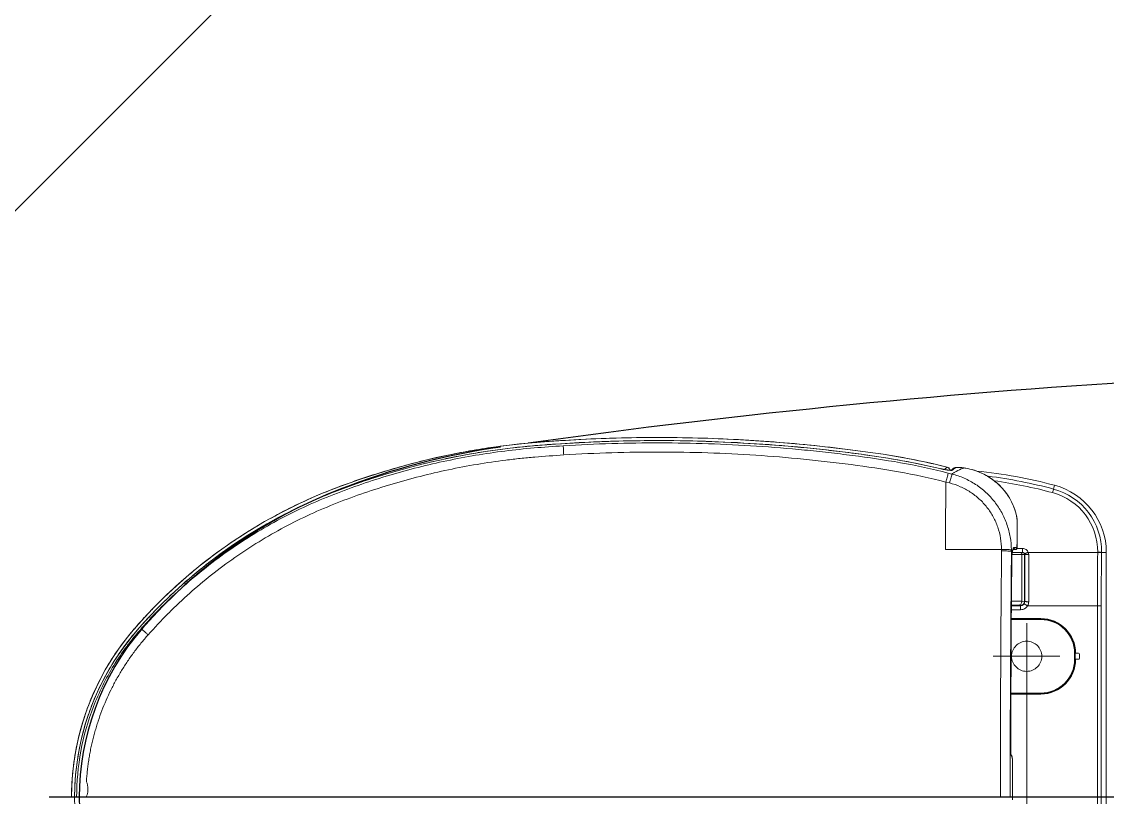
# Model space of a CAD drawing. Header units: millimetres. Extents: x 98197 to 106565, y 53890 to 60222.
# Drawn here: x 100927.1 to 100981, y 55513.6 to 55552.1 of the extents above; entities that cross this region are included whole.
import ezdxf

# ---------------------------------------------------------------- set-up
doc = ezdxf.new("R2010")
doc.units = ezdxf.units.MM
doc.header["$LTSCALE"] = 50
doc.header["$MEASUREMENT"] = 0
doc.linetypes.add('CENTER', pattern=[2, 1.25, -0.25, 0.25, -0.25])
doc.linetypes.add('HIDDEN', pattern=[0.375, 0.25, -0.125])
doc.layers.get('0').update_dxf_attribs({"color": 8, "linetype": 'CONTINUOUS'})
doc.layers.add('36雨排水', color=3, linetype='CONTINUOUS')

# ---------------------------------------------------------------- blocks, each defined once
blk = doc.blocks.new('1111111')
at = {"layer": '36雨排水', "linetype": 'Continuous'}
blk.add_line((4513.909, 3441.344), (4704.121, 3631.556), dxfattribs=at)

msp = doc.modelspace()

# ---------------------------------------------------------------- linework, layer by layer
at = {"lineweight": 13}
for p, q in [((100953.587, 55531.102), (100953.587, 55531.102)), ((100953.587, 55531.102), (100953.587, 55531.101)), ((100969.826, 55530.593), (100969.711, 55530.61)), ((100969.826, 55530.593), (100969.826, 55530.593)), ((100972.65, 55529.885), (100972.649, 55529.884)), ((100972.713, 55529.87), (100972.688, 55529.876)), ((100972.738, 55529.865), (100972.713, 55529.87)), ((100972.762, 55529.86), (100972.738, 55529.865)), ((100972.786, 55529.854), (100972.762, 55529.86)), ((100972.81, 55529.85), (100972.786, 55529.854)), ((100972.832, 55529.845), (100972.81, 55529.85)), ((100972.855, 55529.841), (100972.832, 55529.845)), ((100972.877, 55529.837), (100972.855, 55529.841)), ((100972.898, 55529.833), (100972.877, 55529.837)), ((100972.919, 55529.829), (100972.898, 55529.833)), ((100972.939, 55529.825), (100972.919, 55529.829)), ((100972.958, 55529.822), (100972.939, 55529.825)), ((100972.977, 55529.819), (100972.958, 55529.822)), ((100972.996, 55529.816), (100972.977, 55529.819)), ((100973.013, 55529.814), (100972.996, 55529.816)), ((100973.03, 55529.811), (100973.013, 55529.814)), ((100973.07, 55529.806), (100973.055, 55529.808)), ((100973.248, 55529.614), (100973.064, 55529.661)), ((100973.085, 55529.805), (100973.07, 55529.806)), ((100973.132, 55529.858), (100973.13, 55529.859)), ((100973.298, 55529.822), (100973.284, 55529.809)), ((100973.342, 55529.911), (100973.323, 55529.899)), ((100973.833, 55529.919), (100973.805, 55529.923)), ((100973.851, 55529.916), (100973.832, 55529.919)), ((100973.843, 55529.916), (100973.833, 55529.919)), ((100973.835, 55529.913), (100973.843, 55529.916)), ((100973.942, 55529.902), (100973.851, 55529.916)), ((100972.944, 55529.216), (100973.128, 55529.169)), ((100975.004, 55529.508), (100974.959, 55529.534)), ((100975.004, 55529.507), (100975.004, 55529.508)), ((100975.005, 55529.51), (100975.043, 55529.505)), ((100975.04, 55529.485), (100975.041, 55529.486)), ((100975.08, 55529.462), (100975.041, 55529.486)), ((100942.753, 55528.949), (100942.753, 55528.948)), ((100978.286, 55528.867), (100978.336, 55529.057)), ((100976.482, 55527.253), (100976.482, 55527.27)), ((100976.482, 55527.239), (100976.482, 55527.253)), ((100976.483, 55527.188), (100976.482, 55527.239)), ((100976.483, 55527.105), (100976.483, 55527.188)), ((100976.489, 55527.252), (100976.485, 55527.33)), ((100976.489, 55527.253), (100976.489, 55527.238)), ((100976.489, 55527.238), (100976.489, 55525.966)), ((100976.486, 55526.48), (100976.486, 55526.575)), ((100976.486, 55526.467), (100976.486, 55526.48)), ((100972.919, 55525.866), (100975.709, 55525.866)), ((100975.709, 55525.866), (100975.709, 55525.8)), ((100976.389, 55525.866), (100976.273, 55525.866)), ((100976.28, 55525.885), (100976.281, 55525.887)), ((100976.328, 55525.969), (100976.358, 55525.969)), ((100976.358, 55525.969), (100976.459, 55525.968)), ((100976.489, 55525.966), (100976.459, 55525.966)), ((100976.754, 55525.917), (100976.476, 55525.917)), ((100976.754, 55525.917), (100976.754, 55525.726)), ((100976.197, 55525.773), (100976.193, 55525.396)), ((100976.197, 55525.782), (100976.197, 55525.773)), ((100976.203, 55525.777), (100976.197, 55525.773)), ((100976.228, 55525.626), (100976.854, 55525.626)), ((100976.231, 55525.659), (100976.237, 55525.704)), ((100976.241, 55525.726), (100976.754, 55525.726)), ((100976.25, 55525.781), (100976.251, 55525.786)), ((100976.718, 55523.3), (100976.718, 55525.626)), ((100976.845, 55525.626), (100976.845, 55523.294)), ((100976.854, 55523.278), (100976.854, 55525.626)), ((100980.476, 55525.726), (100977.034, 55525.726)), ((100977.054, 55523.277), (100977.054, 55525.617)), ((100980.476, 55525.732), (100980.476, 55525.726)), ((100980.669, 55525.717), (100980.669, 55525.721)), ((100980.669, 55525.721), (100980.904, 55525.721)), ((100980.904, 55501.411), (100980.904, 55525.721)), ((100976.954, 55522.216), (100976.954, 55504.917)), ((100978.595, 55520.566), (100975.296, 55520.566))]:
    msp.add_line(p, q, dxfattribs=at)
at = {"lineweight": 13, "ltscale": 0.3}
for p, q in [((100976.198, 55523.304), (100976.283, 55523.304)), ((100976.283, 55523.304), (100976.343, 55523.303)), ((100976.343, 55523.303), (100976.4, 55523.303)), ((100976.845, 55523.294), (100976.718, 55523.3)), ((100977, 55523.076), (100976.827, 55523.177)), ((100976.194, 55522.878), (100976.654, 55522.878)), ((100976.654, 55523.078), (100976.196, 55523.078)), ((100976.648, 55523.094), (100976.521, 55523.1)), ((100976.654, 55523.093), (100976.654, 55522.878)), ((100977, 55523.076), (100980.652, 55523.076)), ((100980.459, 55523.076), (100980.459, 55504.056)), ((100980.652, 55504.056), (100980.652, 55523.076)), ((100976.254, 55522.441), (100977.654, 55522.441)), ((100977.654, 55522.421), (100976.254, 55522.421)), ((100976.254, 55522.391), (100976.254, 55522.421)), ((100976.254, 55522.391), (100977.654, 55522.391)), ((100977.654, 55522.421), (100977.654, 55522.391)), ((100979.329, 55520.716), (100979.329, 55520.416)), ((100979.329, 55520.716), (100979.359, 55520.716)), ((100979.359, 55520.716), (100979.359, 55520.416)), ((100979.529, 55520.716), (100979.379, 55520.716)), ((100979.579, 55520.466), (100979.579, 55520.666)), ((100979.359, 55520.416), (100979.329, 55520.416)), ((100979.379, 55520.416), (100979.529, 55520.416)), ((100977.654, 55518.741), (100976.254, 55518.741)), ((100976.254, 55518.711), (100976.254, 55518.741)), ((100977.654, 55518.711), (100976.254, 55518.711)), ((100977.654, 55518.691), (100976.254, 55518.691)), ((100977.654, 55518.741), (100977.654, 55518.711)), ((100976.137, 55515.836), (100976.137, 55515.768)), ((100976.137, 55515.768), (100976.137, 55515.692)), ((100976.137, 55515.692), (100976.137, 55515.619)), ((100976.161, 55515.813), (100976.16, 55515.835)), ((100976.164, 55515.757), (100976.163, 55515.768)), ((100976.175, 55515.692), (100976.175, 55515.691)), ((100976.175, 55515.692), (100976.21, 55515.619)), ((100976.218, 55515.575), (100976.183, 55515.648)), ((100976.214, 55515.61), (100976.21, 55515.62)), ((100976.255, 55514.328), (100976.256, 55514.753)), ((100976.255, 55513.903), (100976.255, 55514.328)), ((100976.255, 55513.443), (100976.255, 55513.903))]:
    msp.add_line(p, q, dxfattribs=at)
at = {"linetype": 'CENTER', "lineweight": 13}
for p, q in [((100976.954, 55522.166), (100976.954, 55518.966)), ((100978.554, 55520.566), (100975.354, 55520.566))]:
    msp.add_line(p, q, dxfattribs=at)
msp.add_line((101006.675, 55513.566), (100928.454, 55513.566))
at = {"lineweight": 13}
for points in [[(100954.731, 55531.324), (100953.242, 55531.23), (100951.79, 55531.105), (100950.376, 55530.929), (100949.002, 55530.701), (100947.665, 55530.427), (100946.36, 55530.108), (100945.089, 55529.747), (100943.859, 55529.349), (100942.753, 55528.949)], [(100972.65, 55529.885), (100971.44, 55530.152), (100970.069, 55530.399), (100968.634, 55530.61), (100967.135, 55530.795), (100965.577, 55530.956), (100963.972, 55531.087), (100962.319, 55531.186), (100960.62, 55531.249), (100958.886, 55531.274), (100957.124, 55531.259), (100955.328, 55531.2), (100953.587, 55531.102)], [(100969.826, 55530.593), (100968.069, 55530.837), (100966.257, 55531.043), (100964.486, 55531.202), (100962.757, 55531.316), (100961.071, 55531.389), (100959.426, 55531.424), (100957.821, 55531.423), (100956.257, 55531.388), (100954.731, 55531.324)], [(100953.587, 55531.101), (100952.494, 55531.018), (100951.336, 55530.9), (100950.209, 55530.749), (100949.115, 55530.566), (100948.053, 55530.356), (100947.019, 55530.118), (100946.016, 55529.857), (100945.045, 55529.574), (100944.103, 55529.27), (100943.187, 55528.949), (100942.302, 55528.608), (100941.445, 55528.245), (100940.618, 55527.858), (100939.822, 55527.45), (100939.056, 55527.021), (100938.32, 55526.574), (100937.611, 55526.11), (100936.931, 55525.631), (100936.279, 55525.138), (100935.655, 55524.634), (100935.055, 55524.117), (100934.483, 55523.591), (100933.938, 55523.059), (100933.42, 55522.521), (100932.925, 55521.976), (100932.459, 55521.42), (100932.029, 55520.845), (100931.636, 55520.254), (100931.284, 55519.653), (100930.971, 55519.047), (100930.696, 55518.434), (100930.456, 55517.815), (100930.252, 55517.191), (100930.082, 55516.564), (100929.946, 55515.936), (100929.842, 55515.312), (100929.771, 55514.694), (100929.731, 55514.082), (100929.721, 55513.566)], [(100973.005, 55529.956), (100972.724, 55530.025), (100972.352, 55530.112), (100971.98, 55530.195), (100971.606, 55530.274), (100971.232, 55530.349), (100970.858, 55530.42), (100970.485, 55530.486), (100970.112, 55530.549), (100969.826, 55530.593)], [(100972.688, 55529.876), (100972.662, 55529.882), (100972.65, 55529.885)], [(100973.132, 55529.858), (100973.119, 55529.879), (100973.103, 55529.899), (100973.084, 55529.916), (100973.063, 55529.931), (100973.04, 55529.944), (100973.016, 55529.953), (100973.005, 55529.956)], [(100973.055, 55529.808), (100973.039, 55529.81), (100973.03, 55529.811)], [(100973.137, 55529.8), (100973.131, 55529.801), (100973.125, 55529.801), (100973.119, 55529.802), (100973.112, 55529.802), (100973.106, 55529.803), (100973.099, 55529.803), (100973.092, 55529.804), (100973.085, 55529.805)], [(100973.145, 55529.829), (100973.135, 55529.852), (100973.132, 55529.858)], [(100973.216, 55529.801), (100973.216, 55529.801), (100973.216, 55529.801), (100973.216, 55529.801), (100973.215, 55529.801), (100973.215, 55529.801), (100973.213, 55529.8), (100973.212, 55529.8), (100973.21, 55529.8), (100973.208, 55529.8), (100973.206, 55529.8), (100973.204, 55529.799), (100973.201, 55529.799), (100973.198, 55529.799), (100973.195, 55529.799), (100973.192, 55529.799), (100973.189, 55529.799), (100973.185, 55529.799), (100973.181, 55529.799), (100973.177, 55529.799), (100973.173, 55529.799), (100973.168, 55529.799), (100973.163, 55529.799), (100973.159, 55529.799), (100973.153, 55529.799), (100973.148, 55529.8), (100973.143, 55529.8), (100973.137, 55529.8)], [(100973.153, 55529.799), (100973.152, 55529.805), (100973.145, 55529.829)], [(100973.233, 55529.823), (100973.215, 55529.808), (100973.207, 55529.8)], [(100973.324, 55529.899), (100973.319, 55529.895), (100973.301, 55529.881), (100973.284, 55529.867), (100973.267, 55529.853), (100973.25, 55529.838), (100973.233, 55529.823)], [(100973.543, 55529.944), (100973.515, 55529.944), (100973.488, 55529.944), (100973.464, 55529.942), (100973.441, 55529.94), (100973.419, 55529.937), (100973.399, 55529.933), (100973.38, 55529.928), (100973.361, 55529.921), (100973.342, 55529.911)], [(100973.719, 55529.933), (100973.679, 55529.937), (100973.642, 55529.94), (100973.607, 55529.942), (100973.574, 55529.944), (100973.543, 55529.944)], [(100973.805, 55529.923), (100973.761, 55529.928), (100973.719, 55529.933)], [(100974.959, 55529.534), (100974.838, 55529.599), (100974.717, 55529.658), (100974.596, 55529.71), (100974.478, 55529.757), (100974.362, 55529.797), (100974.249, 55529.831), (100974.141, 55529.86), (100974.038, 55529.883), (100973.942, 55529.902)], [(100975.041, 55529.486), (100975.029, 55529.493), (100975.017, 55529.5), (100975.005, 55529.508)], [(100976.485, 55527.33), (100976.473, 55527.42), (100976.455, 55527.519), (100976.431, 55527.624), (100976.401, 55527.736), (100976.363, 55527.853), (100976.318, 55527.976), (100976.265, 55528.103), (100976.202, 55528.235), (100976.128, 55528.372), (100976.045, 55528.51), (100975.95, 55528.65), (100975.843, 55528.79), (100975.727, 55528.924), (100975.602, 55529.053), (100975.47, 55529.175), (100975.337, 55529.283), (100975.207, 55529.378), (100975.08, 55529.462)], [(100942.753, 55528.949), (100941.86, 55528.59), (100940.917, 55528.17), (100940.013, 55527.722), (100939.15, 55527.25), (100938.327, 55526.758), (100937.542, 55526.247), (100936.796, 55525.72), (100936.087, 55525.181), (100935.413, 55524.63), (100934.773, 55524.069), (100934.166, 55523.499), (100933.589, 55522.92), (100933.041, 55522.334), (100932.522, 55521.74), (100932.047, 55521.132), (100931.621, 55520.514), (100931.24, 55519.888), (100930.901, 55519.249), (100930.602, 55518.603), (100930.344, 55517.952), (100930.126, 55517.301), (100929.946, 55516.65), (100929.803, 55516.004), (100929.695, 55515.363), (100929.621, 55514.728), (100929.579, 55514.099), (100929.568, 55513.566)], [(100976.261, 55525.827), (100976.265, 55525.843), (100976.27, 55525.858)], [(100976.27, 55525.858), (100976.274, 55525.869), (100976.277, 55525.878), (100976.28, 55525.885)], [(100976.16, 55515.835), (100976.163, 55516.822), (100976.166, 55517.905), (100976.17, 55518.989), (100976.176, 55520.072), (100976.182, 55521.155), (100976.189, 55522.237), (100976.198, 55523.32), (100976.207, 55524.402), (100976.216, 55525.396)], [(100976.216, 55525.396), (100976.217, 55525.455), (100976.219, 55525.509), (100976.223, 55525.561), (100976.227, 55525.612), (100976.231, 55525.659)], [(100976.237, 55525.704), (100976.243, 55525.744), (100976.25, 55525.781)], [(100976.251, 55525.786), (100976.256, 55525.807), (100976.261, 55525.827)]]:
    msp.add_lwpolyline(points, dxfattribs=at)
at = {"lineweight": 13, "ltscale": 0.3}
for points in [[(100976.163, 55515.768), (100976.163, 55515.771), (100976.161, 55515.792), (100976.161, 55515.813)], [(100976.171, 55515.706), (100976.169, 55515.714), (100976.168, 55515.723), (100976.166, 55515.733), (100976.165, 55515.744), (100976.164, 55515.757)], [(100976.175, 55515.691), (100976.175, 55515.692), (100976.174, 55515.695), (100976.172, 55515.7), (100976.171, 55515.706)], [(100976.239, 55515.522), (100976.233, 55515.547), (100976.228, 55515.57), (100976.221, 55515.591), (100976.214, 55515.61)], [(100976.25, 55515.432), (100976.247, 55515.464), (100976.243, 55515.494), (100976.239, 55515.522)], [(100976.256, 55515.294), (100976.256, 55515.324), (100976.255, 55515.362), (100976.253, 55515.398), (100976.25, 55515.432)], [(100976.256, 55514.753), (100976.256, 55515.179), (100976.256, 55515.294)], [(100929.721, 55513.566), (100929.731, 55513.051)]]:
    msp.add_lwpolyline(points, dxfattribs=at)
at = {"linetype": 'HIDDEN', "lineweight": 0, "ltscale": 30}
msp.add_circle((100976.954, 55520.566), 0.75, dxfattribs=at)
msp.add_arc((101007.43, 55134.974), 400, 93.32991, 97.93357)
at = {"linetype": 'HIDDEN', "ltscale": 30}
for centre, radius, start, end in [((100955.954, 55495.316), 36, 98.1402, 111.2543), ((100951.967, 55505.568), 25, 111.2543, 139.0355), ((100942.754, 55513.566), 12.8, 139.0355, 220.9645)]:
    msp.add_arc(centre, radius, start, end, dxfattribs=at)
at = {"lineweight": 13}
for centre, radius, start, end in [((100959.51, 55444.031), 87.27, 93.89183, 94.08799), ((100958.678, 55456.364), 74.91, 92.45802, 93.89737), ((100964.556, 55496.067), 34.926, 76.0052, 81.3211), ((100972.958, 55529.762), 0.198, 26.1749, 29.4972), ((100972.957, 55529.761), 0.199, 22.856, 26.1758), ((100972.956, 55529.761), 0.2, 11.1167, 22.8421), ((100973.258, 55529.715), 0.0976, 119.1827, 127.8553), ((100974.808, 55528.156), 2.248, 131.2377, 132.1903), ((100973.384, 55529.823), 0.097, 122.753, 128.2754), ((100974.675, 55528.311), 2.044, 128.2244, 131.2819), ((100974.739, 55527.464), 2.61, 110.2627, 113.1925), ((100973.264, 55525.619), 4.336, 82.3187, 82.4701), ((100973.483, 55527.297), 2.645, 80.4204, 82.166), ((100971.949, 55504.886), 25, 75.1996, 84.2002), ((100955.581, 55495.244), 36.062, 108.8589, 110.8363), ((100972.958, 55526.037), 4.028, 58.8721, 59.4768), ((100971.949, 55505.211), 24.491, 75.0061, 82.7421), ((100971.949, 55505.221), 24.297, 75.0045, 81.9729), ((100952.534, 55503.271), 27.477, 110.8511, 111.0176), ((100977.454, 55525.771), 3.022, 359.2522, 75.0027), ((100977.454, 55525.761), 3.216, 359.2901, 75.0142), ((100977.454, 55525.721), 3.45, 0, 75.1996), ((100775.275, 55525.786), 201.213, 0.22464, 0.37543), ((100975.766, 55527.236), 0.723, 1.2841, 2.609), ((100972.284, 55526.468), 4.205, 354.6857, 359.986), ((100971.983, 55526.466), 4.504, 358.7468, 0.0153), ((100976.227, 55525.966), 0.102, 329.4984, 345.2356), ((100976.227, 55525.966), 0.102, 345.2569, 1.6555), ((100976.389, 55525.966), 0.1, 270, 0), ((100972.098, 55526.483), 4.392, 353.2433, 354.7184), ((100971.829, 55526.474), 4.658, 353.7544, 354.4657), ((100971.833, 55526.474), 4.654, 354.4657, 355.1755), ((100971.906, 55526.469), 4.581, 355.165, 358.7358), ((102215.063, 55513.572), 1239.415, 179.434754, 180.000282), ((102179.664, 55513.572), 1203.529, 179.4371, 179.892247), ((102184.762, 55513.57), 1208.605, 179.439329, 179.892592), ((100972.163, 55525.798), 4.034, 359.7656, 0.7248), ((100977.963, 55522.892), 3.379, 120.4319, 121.3828), ((100977.436, 55525.563), 1.21, 168.4139, 169.3571), ((100977.466, 55525.556), 1.24, 166.7888, 168.3706), ((100976.754, 55525.626), 0.1, 0, 90), ((101182.784, 55523.077), 202.325, 179.2496, 180.00006), ((101180.902, 55523.079), 200.25, 179.24538, 180.00081)]:
    msp.add_arc(centre, radius, start, end, dxfattribs=at)
at = {"lineweight": 13, "ltscale": 0.3}
for centre, radius, start, end in [((100976.654, 55523.293), 0.2, 270.0002, 355.6074), ((100976.654, 55523.278), 0.2, 289.9059, 329.7145), ((100976.654, 55523.278), 0.201, 329.7366, 343.1504), ((100976.653, 55523.278), 0.201, 343.2195, 359.9555), ((100976.656, 55523.293), 0.198, 355.5672, 359.9923), ((100976.657, 55523.277), 0.397, 329.612, 359.9926), ((100976.254, 55520.716), 1.675, 90, 92.1846), ((100976.254, 55520.716), 1.725, 90, 92.1166), ((100976.254, 55520.716), 1.705, 90, 92.1372), ((100977.654, 55520.716), 1.725, 0, 90), ((100977.654, 55520.716), 1.705, 0, 90), ((100977.654, 55520.716), 1.675, 0, 90), ((100979.529, 55520.666), 0.05, 0, 90), ((100979.529, 55520.466), 0.05, 270, 0), ((100977.654, 55520.416), 1.675, 270, 0), ((100977.654, 55520.416), 1.705, 270, 0), ((100977.654, 55520.416), 1.725, 270, 0), ((100976.254, 55520.416), 1.675, 267.0946, 270), ((100976.254, 55520.416), 1.705, 267.1421, 270), ((100976.254, 55520.416), 1.725, 267.1643, 270), ((100977.026, 55515.826), 0.867, 183.8233, 184.3141), ((100942.507, 55513.57), 12.938, 179.6906, 180.0154), ((100942.494, 55513.566), 12.772, 179.5004, 180.0002), ((100942.494, 55513.566), 12.772, 179.9998, 180.5008)]:
    msp.add_arc(centre, radius, start, end, dxfattribs=at)
at = {"lineweight": 13}
for points, knots in [([(100953.576, 55531.253), (100953.169, 55531.226), (100952.355, 55531.164), (100951.136, 55531.038), (100949.921, 55530.866), (100948.301, 55530.58), (100946.289, 55530.118), (100944.707, 55529.638), (100943.924, 55529.37)], [0, 0, 0, 0, 0.124087, 0.248253, 0.372591, 0.497359, 0.748465, 1, 1, 1, 1]), ([(100969.711, 55530.61), (100969.043, 55530.711), (100967.704, 55530.891), (100965.689, 55531.106), (100963.668, 55531.27), (100960.973, 55531.413), (100957.605, 55531.455), (100954.915, 55531.345), (100953.576, 55531.253)], [0, 0, 0, 0, 0.125322, 0.250535, 0.375779, 0.501109, 0.751018, 1, 1, 1, 1]), ([(100955.466, 55531.205), (100956.583, 55531.253), (100959.383, 55531.31), (100963.029, 55531.18), (100965.969, 55530.926), (100967.651, 55530.736), (100968.492, 55530.629), (100968.912, 55530.571)], [0, 0, 0, 0, 0.248901, 0.6232, 0.811286, 0.905613, 1, 1, 1, 1]), ([(100929.722, 55513.678), (100929.728, 55514.348), (100929.848, 55515.693), (100930.262, 55517.327), (100930.744, 55518.58), (100931.18, 55519.487), (100931.688, 55520.359), (100932.262, 55521.188), (100932.797, 55521.835), (100933.244, 55522.332), (100933.699, 55522.818), (100934.286, 55523.411), (100935.02, 55524.093), (100935.781, 55524.746), (100936.825, 55525.571), (100938.187, 55526.52), (100939.618, 55527.356), (100940.801, 55527.954), (100942.014, 55528.505), (100943.262, 55528.987), (100944.53, 55529.415), (100945.809, 55529.81), (100947.422, 55530.233), (100949.05, 55530.564), (100950.354, 55530.774), (100951.331, 55530.904), (100952.31, 55531.006), (100952.962, 55531.056), (100953.289, 55531.08)], [0, 0, 0, 0, 0.062906, 0.126014, 0.157412, 0.188765, 0.22033, 0.251969, 0.283347, 0.298983, 0.314607, 0.34586, 0.37722, 0.408603, 0.439866, 0.502069, 0.564093, 0.59518, 0.626393, 0.689114, 0.720536, 0.751953, 0.814664, 0.876848, 0.907759, 0.938578, 0.969318, 1, 1, 1, 1]), ([(100933.031, 55521.94), (100933.681, 55522.676), (100935.073, 55524.073), (100937.006, 55525.598), (100938.648, 55526.67), (100939.919, 55527.398), (100941.231, 55528.048), (100942.582, 55528.616), (100943.96, 55529.119), (100945.356, 55529.565), (100946.765, 55529.953), (100948.186, 55530.282), (100949.617, 55530.552), (100951.06, 55530.765), (100952.511, 55530.917), (100953.481, 55530.983), (100953.966, 55531.014)], [0, 0, 0, 0, 0.125742, 0.251762, 0.31432, 0.376674, 0.439041, 0.501579, 0.564227, 0.626744, 0.689053, 0.751224, 0.813341, 0.875506, 0.937832, 1, 1, 1, 1]), ([(100953.966, 55531.014), (100953.965, 55530.997), (100953.967, 55530.945), (100953.971, 55530.846), (100953.978, 55530.712), (100953.984, 55530.613), (100953.987, 55530.56)], [0, 0, 0, 0, 0.114539, 0.340353, 0.654541, 1, 1, 1, 1]), ([(100953.966, 55531.014), (100955.564, 55531.114), (100957.965, 55531.187), (100961.16, 55531.131), (100963.549, 55531.013), (100965.535, 55530.85), (100967.12, 55530.682), (100968.708, 55530.487), (100970.7, 55530.202), (100972.278, 55529.859), (100973.064, 55529.661)], [0, 0, 0, 0, 0.250099, 0.374678, 0.499108, 0.623544, 0.685817, 0.748102, 0.873314, 1, 1, 1, 1]), ([(100972.944, 55529.216), (100972.168, 55529.412), (100970.608, 55529.752), (100968.636, 55530.035), (100967.061, 55530.229), (100965.485, 55530.397), (100963.512, 55530.559), (100961.137, 55530.677), (100957.961, 55530.733), (100955.575, 55530.66), (100953.987, 55530.56)], [0, 0, 0, 0, 0.125941, 0.250936, 0.313308, 0.37564, 0.500229, 0.624833, 0.749583, 1, 1, 1, 1]), ([(100953.987, 55530.56), (100953.507, 55530.53), (100952.787, 55530.479), (100951.83, 55530.388), (100950.875, 55530.278), (100949.685, 55530.103), (100948.267, 55529.835), (100946.862, 55529.507), (100945.471, 55529.123), (100944.096, 55528.684), (100942.741, 55528.19), (100941.412, 55527.627), (100940.119, 55526.985), (100938.867, 55526.267), (100937.659, 55525.476), (100936.501, 55524.615), (100935.581, 55523.84), (100934.874, 55523.188), (100934.185, 55522.517), (100933.69, 55521.992), (100933.371, 55521.632)], [0, 0, 0, 0, 0.062499, 0.093749, 0.124999, 0.1875, 0.25, 0.312499, 0.375, 0.4375, 0.5, 0.5625, 0.624998, 0.687498, 0.749999, 0.812499, 0.874998, 0.906251, 0.937503, 1, 1, 1, 1]), ([(100968.912, 55530.571), (100969.539, 55530.484), (100970.792, 55530.292), (100972.033, 55530.032), (100972.649, 55529.884)], [0, 0, 0, 0, 0.499662, 1, 1, 1, 1]), ([(100972.649, 55529.884), (100972.729, 55529.865), (100972.878, 55529.833), (100973.029, 55529.809), (100973.098, 55529.802)], [0, 0, 0, 0, 0.538729, 1, 1, 1, 1]), ([(100973.002, 55529.956), (100972.992, 55529.947), (100972.948, 55529.908), (100972.906, 55529.868), (100972.876, 55529.837)], [0, 0, 0, 0, 0.244024, 1, 1, 1, 1]), ([(100972.944, 55529.216), (100972.957, 55529.267), (100972.983, 55529.365), (100973.017, 55529.497), (100973.044, 55529.594), (100973.058, 55529.644), (100973.064, 55529.661)], [0, 0, 0, 0, 0.344653, 0.659199, 0.885454, 1, 1, 1, 1]), ([(100973.13, 55529.859), (100973.116, 55529.883), (100973.08, 55529.925), (100973.029, 55529.949), (100973.002, 55529.956)], [0, 0, 0, 0, 0.501631, 1, 1, 1, 1]), ([(100973.098, 55529.802), (100973.109, 55529.801), (100973.146, 55529.797), (100973.183, 55529.795), (100973.21, 55529.795)], [0, 0, 0, 0, 0.285059, 1, 1, 1, 1]), ([(100973.21, 55529.795), (100973.212, 55529.795), (100973.221, 55529.795), (100973.23, 55529.796), (100973.237, 55529.796)], [0, 0, 0, 0, 0.267809, 1, 1, 1, 1]), ([(100973.284, 55529.809), (100973.272, 55529.812), (100973.246, 55529.814), (100973.222, 55529.806), (100973.211, 55529.8)], [0, 0, 0, 0, 0.501218, 1, 1, 1, 1]), ([(100973.237, 55529.796), (100973.24, 55529.797), (100973.253, 55529.798), (100973.266, 55529.8), (100973.274, 55529.803)], [0, 0, 0, 0, 0.29993, 1, 1, 1, 1]), ([(100973.248, 55529.614), (100973.286, 55529.639), (100973.435, 55529.732), (100973.591, 55529.813), (100973.711, 55529.864)], [0, 0, 0, 0, 0.258884, 1, 1, 1, 1]), ([(100973.274, 55529.803), (100973.275, 55529.804), (100973.279, 55529.805), (100973.282, 55529.807), (100973.284, 55529.809)], [0, 0, 0, 0, 0.283744, 1, 1, 1, 1]), ([(100973.41, 55529.917), (100973.397, 55529.92), (100973.369, 55529.922), (100973.343, 55529.912), (100973.331, 55529.904)], [0, 0, 0, 0, 0.500952, 1, 1, 1, 1]), ([(100973.41, 55529.917), (100973.42, 55529.925), (100973.454, 55529.935), (100973.515, 55529.941), (100973.599, 55529.941), (100973.662, 55529.936), (100973.697, 55529.933)], [0, 0, 0, 0, 0.135947, 0.346734, 0.635348, 1, 1, 1, 1]), ([(100973.697, 55529.933), (100973.708, 55529.932), (100973.753, 55529.928), (100973.798, 55529.922), (100973.832, 55529.918)], [0, 0, 0, 0, 0.234518, 1, 1, 1, 1]), ([(100975.004, 55529.507), (100974.914, 55529.56), (100974.572, 55529.739), (100974.199, 55529.858), (100973.923, 55529.904)], [0, 0, 0, 0, 0.272375, 1, 1, 1, 1]), ([(100972.944, 55529.216), (100972.942, 55528.937), (100972.933, 55527.82), (100972.925, 55526.704), (100972.919, 55525.866)], [0, 0, 0, 0, 0.249915, 1, 1, 1, 1]), ([(100973.128, 55529.169), (100973.141, 55529.22), (100973.166, 55529.318), (100973.201, 55529.45), (100973.228, 55529.547), (100973.242, 55529.598), (100973.248, 55529.614)], [0, 0, 0, 0, 0.343601, 0.659163, 0.888051, 1, 1, 1, 1]), ([(100975.709, 55525.866), (100975.705, 55526.054), (100975.675, 55526.43), (100975.534, 55526.978), (100975.306, 55527.495), (100974.997, 55527.969), (100974.613, 55528.384), (100974.165, 55528.731), (100973.667, 55529), (100973.31, 55529.121), (100973.128, 55529.169)], [0, 0, 0, 0, 0.124965, 0.249893, 0.37486, 0.499807, 0.624788, 0.749825, 0.874886, 1, 1, 1, 1]), ([(100973.248, 55529.614), (100973.456, 55529.561), (100973.863, 55529.42), (100974.431, 55529.113), (100974.941, 55528.717), (100975.379, 55528.243), (100975.733, 55527.704), (100975.993, 55527.114), (100976.155, 55526.491), (100976.194, 55526.063), (100976.197, 55525.849)], [0, 0, 0, 0, 0.125184, 0.250517, 0.375272, 0.500555, 0.625454, 0.750421, 0.875215, 1, 1, 1, 1]), ([(100976.458, 55527.486), (100976.442, 55527.574), (100976.397, 55527.754), (100976.267, 55528.12), (100976.022, 55528.58), (100975.601, 55529.087), (100975.24, 55529.365), (100975.04, 55529.485)], [0, 0, 0, 0, 0.106951, 0.220337, 0.462591, 0.722846, 1, 1, 1, 1]), ([(100929.569, 55513.64), (100929.572, 55514.085), (100929.623, 55514.975), (100929.839, 55516.294), (100930.134, 55517.369), (100930.434, 55518.207), (100930.78, 55519.028), (100931.187, 55519.821), (100931.656, 55520.578), (100932.036, 55521.127), (100932.447, 55521.654), (100932.881, 55522.161), (100933.332, 55522.653), (100933.795, 55523.135), (100934.271, 55523.603), (100934.921, 55524.21), (100935.765, 55524.937), (100936.822, 55525.753), (100937.921, 55526.512), (100939.059, 55527.211), (100940.624, 55528.061), (100941.848, 55528.6), (100942.679, 55528.919)], [0, 0, 0, 0, 0.062491, 0.124981, 0.187471, 0.218726, 0.249981, 0.31247, 0.343726, 0.374982, 0.406235, 0.437492, 0.468745, 0.499999, 0.531252, 0.562506, 0.625008, 0.687512, 0.750015, 0.812521, 0.875026, 1, 1, 1, 1]), ([(100978.286, 55528.867), (100978.279, 55528.846), (100978.263, 55528.787), (100978.246, 55528.728), (100978.236, 55528.69)], [0, 0, 0, 0, 0.368568, 1, 1, 1, 1]), ([(100976.473, 55527.392), (100976.472, 55527.4), (100976.467, 55527.431), (100976.462, 55527.462), (100976.458, 55527.486)], [0, 0, 0, 0, 0.242619, 1, 1, 1, 1]), ([(100976.473, 55527.406), (100976.475, 55527.394), (100976.482, 55527.348), (100976.487, 55527.303), (100976.489, 55527.269)], [0, 0, 0, 0, 0.265909, 1, 1, 1, 1]), ([(100976.482, 55527.27), (100976.482, 55527.279), (100976.481, 55527.32), (100976.477, 55527.361), (100976.473, 55527.392)], [0, 0, 0, 0, 0.231146, 1, 1, 1, 1]), ([(100975.709, 55525.866), (100975.763, 55525.867), (100975.869, 55525.867), (100976.012, 55525.864), (100976.113, 55525.86), (100976.17, 55525.854), (100976.19, 55525.851), (100976.197, 55525.849)], [0, 0, 0, 0, 0.333711, 0.646805, 0.879591, 0.954079, 1, 1, 1, 1]), ([(100976.259, 55525.839), (100976.26, 55525.847), (100976.267, 55525.873), (100976.275, 55525.899), (100976.282, 55525.918)], [0, 0, 0, 0, 0.283939, 1, 1, 1, 1]), ([(100976.358, 55525.969), (100976.358, 55525.957), (100976.351, 55525.933), (100976.324, 55525.897), (100976.295, 55525.88), (100976.275, 55525.873)], [0, 0, 0, 0, 0.278366, 0.530686, 1, 1, 1, 1]), ([(100976.282, 55525.918), (100976.283, 55525.919), (100976.286, 55525.925), (100976.289, 55525.932), (100976.291, 55525.936)], [0, 0, 0, 0, 0.265986, 1, 1, 1, 1]), ([(100976.291, 55525.936), (100976.294, 55525.941), (100976.302, 55525.955), (100976.317, 55525.969), (100976.328, 55525.969)], [0, 0, 0, 0, 0.333102, 1, 1, 1, 1]), ([(100976.361, 55525.866), (100976.386, 55525.866), (100976.439, 55525.888), (100976.459, 55525.941), (100976.459, 55525.966)], [0, 0, 0, 0, 0.496732, 1, 1, 1, 1]), ([(100977.034, 55525.726), (100977.022, 55525.754), (100976.992, 55525.807), (100976.926, 55525.868), (100976.844, 55525.908), (100976.784, 55525.916), (100976.754, 55525.917)], [0, 0, 0, 0, 0.249887, 0.499864, 0.749914, 1, 1, 1, 1]), ([(100975.709, 55525.8), (100975.765, 55525.799), (100975.871, 55525.797), (100975.997, 55525.792), (100976.083, 55525.787), (100976.132, 55525.783), (100976.169, 55525.779), (100976.189, 55525.776), (100976.197, 55525.773)], [0, 0, 0, 0, 0.344, 0.647251, 0.772261, 0.874626, 0.951226, 1, 1, 1, 1]), ([(100976.214, 55525.397), (100976.215, 55525.418), (100976.216, 55525.5), (100976.221, 55525.582), (100976.227, 55525.643)], [0, 0, 0, 0, 0.25912, 1, 1, 1, 1]), ([(100976.216, 55525.396), (100976.216, 55525.396), (100976.215, 55525.396), (100976.215, 55525.397), (100976.214, 55525.397)], [0, 0, 0, 0, 0.314608, 1, 1, 1, 1]), ([(100976.227, 55525.643), (100976.229, 55525.656), (100976.234, 55525.704), (100976.241, 55525.752), (100976.247, 55525.786)], [0, 0, 0, 0, 0.268852, 1, 1, 1, 1]), ([(100976.718, 55525.626), (100976.718, 55525.639), (100976.713, 55525.666), (100976.691, 55525.699), (100976.659, 55525.721), (100976.633, 55525.726), (100976.62, 55525.726)], [0, 0, 0, 0, 0.251765, 0.5025, 0.75177, 1, 1, 1, 1]), ([(100976.747, 55525.726), (100976.76, 55525.726), (100976.786, 55525.721), (100976.818, 55525.699), (100976.84, 55525.666), (100976.845, 55525.639), (100976.845, 55525.626)], [0, 0, 0, 0, 0.24823, 0.4975, 0.748235, 1, 1, 1, 1]), ([(100976.847, 55525.663), (100976.848, 55525.663), (100976.849, 55525.662), (100976.852, 55525.663), (100976.857, 55525.664), (100976.866, 55525.666), (100976.882, 55525.671), (100976.905, 55525.678), (100976.932, 55525.688), (100976.964, 55525.7), (100976.998, 55525.713), (100977.022, 55525.722), (100977.034, 55525.726)], [0, 0, 0, 0, 0.006558, 0.021515, 0.045534, 0.07859, 0.170585, 0.294294, 0.445031, 0.617282, 0.804842, 1, 1, 1, 1]), ([(100976.854, 55525.626), (100976.854, 55525.626), (100976.856, 55525.625), (100976.859, 55525.624), (100976.864, 55525.623), (100976.873, 55525.622), (100976.89, 55525.621), (100976.915, 55525.62), (100976.945, 55525.618), (100976.979, 55525.618), (100977.016, 55525.617), (100977.041, 55525.617), (100977.054, 55525.617)], [0, 0, 0, 0, 0.006646, 0.021697, 0.045837, 0.079045, 0.171396, 0.295463, 0.446438, 0.618673, 0.805816, 1, 1, 1, 1]), ([(100980.476, 55525.731), (100980.497, 55525.731), (100980.538, 55525.73), (100980.593, 55525.728), (100980.637, 55525.725), (100980.661, 55525.723), (100980.669, 55525.721)], [0, 0, 0, 0, 0.323468, 0.629472, 0.865249, 1, 1, 1, 1]), ([(100980.669, 55525.717), (100980.66, 55525.718), (100980.637, 55525.72), (100980.594, 55525.723), (100980.538, 55525.725), (100980.498, 55525.726), (100980.476, 55525.726)], [0, 0, 0, 0, 0.139887, 0.370458, 0.66765, 1, 1, 1, 1]), ([(100933.031, 55521.94), (100932.905, 55521.798), (100932.657, 55521.509), (100932.186, 55520.909), (100931.652, 55520.118), (100931.1, 55519.118), (100930.488, 55517.72), (100929.963, 55515.869), (100929.822, 55514.334), (100929.822, 55513.566)], [0, 0, 0, 0, 0.061939, 0.124612, 0.249732, 0.373945, 0.498306, 0.748795, 1, 1, 1, 1]), ([(100933.031, 55521.94), (100933.043, 55521.927), (100933.081, 55521.892), (100933.155, 55521.824), (100933.256, 55521.734), (100933.331, 55521.667), (100933.371, 55521.632)], [0, 0, 0, 0, 0.114339, 0.340324, 0.654773, 1, 1, 1, 1])]:
    msp.add_open_spline(points, degree=3, knots=knots, dxfattribs=at)
for points in [[(100973.002, 55529.956), (100973.003, 55529.956), (100973.004, 55529.956), (100973.005, 55529.956)], [(100976.482, 55527.27), (100976.487, 55527.26), (100976.489, 55527.249), (100976.489, 55527.238)], [(100976.486, 55526.48), (100976.488, 55526.476), (100976.489, 55526.472), (100976.489, 55526.467)], [(100976.278, 55525.879), (100976.293, 55525.887), (100976.306, 55525.9), (100976.314, 55525.915)], [(100976.251, 55525.786), (100976.252, 55525.792), (100976.252, 55525.799), (100976.251, 55525.806)], [(100977.034, 55525.726), (100977.047, 55525.692), (100977.054, 55525.654), (100977.054, 55525.617)]]:
    msp.add_open_spline(points, degree=3, dxfattribs=at)
at = {"lineweight": 13, "ltscale": 0.3}
for points, knots in [([(100976.4, 55523.303), (100976.469, 55523.303), (100976.562, 55523.303), (100976.668, 55523.301), (100976.705, 55523.301), (100976.718, 55523.3)], [0, 0, 0, 0, 0.656475, 0.872405, 1, 1, 1, 1]), ([(100976.521, 55523.1), (100976.546, 55523.1), (100976.598, 55523.11), (100976.665, 55523.155), (100976.708, 55523.223), (100976.718, 55523.275), (100976.718, 55523.3)], [0, 0, 0, 0, 0.238371, 0.497511, 0.758224, 1, 1, 1, 1]), ([(100976.845, 55523.294), (100976.845, 55523.268), (100976.835, 55523.216), (100976.791, 55523.149), (100976.726, 55523.105), (100976.674, 55523.094), (100976.648, 55523.094)], [0, 0, 0, 0, 0.25172, 0.502412, 0.751717, 1, 1, 1, 1]), ([(100976.845, 55523.294), (100976.847, 55523.294), (100976.849, 55523.294), (100976.852, 55523.294), (100976.853, 55523.294), (100976.854, 55523.294), (100976.854, 55523.293)], [0, 0, 0, 0, 0.435575, 0.747528, 0.935398, 1, 1, 1, 1]), ([(100977.054, 55523.277), (100977.041, 55523.277), (100977.016, 55523.277), (100976.979, 55523.277), (100976.945, 55523.277), (100976.919, 55523.278), (100976.9, 55523.278), (100976.889, 55523.278), (100976.879, 55523.278), (100976.87, 55523.278), (100976.864, 55523.278), (100976.859, 55523.278), (100976.857, 55523.278), (100976.855, 55523.278), (100976.855, 55523.278), (100976.854, 55523.278), (100976.854, 55523.278)], [0, 0, 0, 0, 0.194921, 0.382689, 0.555486, 0.706965, 0.772896, 0.831367, 0.881819, 0.923805, 0.956886, 0.980722, 0.989119, 0.995142, 0.998773, 1, 1, 1, 1]), ([(100976.196, 55523.104), (100976.235, 55523.104), (100976.307, 55523.103), (100976.402, 55523.103), (100976.471, 55523.102), (100976.508, 55523.101), (100976.521, 55523.1)], [0, 0, 0, 0, 0.36001, 0.659611, 0.877952, 1, 1, 1, 1]), ([(100976.654, 55523.093), (100976.654, 55523.094), (100976.654, 55523.094), (100976.653, 55523.094), (100976.651, 55523.094), (100976.649, 55523.094), (100976.648, 55523.094)], [0, 0, 0, 0, 0.066929, 0.254874, 0.565981, 1, 1, 1, 1]), ([(100976.654, 55522.878), (100976.689, 55522.878), (100976.759, 55522.887), (100976.856, 55522.927), (100976.939, 55522.991), (100976.982, 55523.047), (100977, 55523.076)], [0, 0, 0, 0, 0.25, 0.5, 0.75, 1, 1, 1, 1]), ([(100933.371, 55521.632), (100933.249, 55521.493), (100933.01, 55521.213), (100932.668, 55520.777), (100932.349, 55520.325), (100932.049, 55519.859), (100931.771, 55519.38), (100931.515, 55518.889), (100931.283, 55518.387), (100931.074, 55517.874), (100930.918, 55517.44), (100930.807, 55517.088), (100930.729, 55516.822), (100930.656, 55516.555), (100930.591, 55516.286), (100930.541, 55516.061), (100930.504, 55515.88), (100930.472, 55515.699), (100930.435, 55515.471), (100930.396, 55515.244), (100930.375, 55515.061), (100930.359, 55514.923), (100930.344, 55514.786), (100930.333, 55514.648), (100930.319, 55514.533), (100930.31, 55514.441), (100930.31, 55514.372), (100930.328, 55514.304), (100930.348, 55514.238), (100930.365, 55514.171), (100930.375, 55514.103), (100930.379, 55514.033), (100930.38, 55513.941), (100930.374, 55513.826), (100930.348, 55513.689), (100930.308, 55513.605), (100930.283, 55513.566)], [0, 0, 0, 0, 0.062507, 0.125011, 0.187519, 0.250024, 0.312527, 0.37503, 0.437532, 0.500034, 0.562535, 0.593787, 0.62504, 0.656292, 0.687544, 0.718796, 0.734423, 0.750049, 0.781302, 0.812553, 0.82818, 0.843806, 0.859432, 0.875058, 0.890685, 0.898498, 0.906305, 0.914113, 0.921924, 0.929736, 0.937547, 0.945361, 0.953175, 0.968797, 0.984411, 1, 1, 1, 1]), ([(100976.159, 55515.836), (100976.159, 55515.83), (100976.159, 55515.807), (100976.16, 55515.785), (100976.161, 55515.768)], [0, 0, 0, 0, 0.254314, 1, 1, 1, 1]), ([(100976.16, 55515.835), (100976.16, 55515.836), (100976.159, 55515.835), (100976.159, 55515.836), (100976.159, 55515.836)], [0, 0, 0, 0, 0.251713, 1, 1, 1, 1]), ([(100976.161, 55515.761), (100976.162, 55515.757), (100976.163, 55515.741), (100976.165, 55515.725), (100976.166, 55515.714)], [0, 0, 0, 0, 0.262648, 1, 1, 1, 1]), ([(100976.166, 55515.714), (100976.167, 55515.708), (100976.17, 55515.688), (100976.175, 55515.669), (100976.18, 55515.656)], [0, 0, 0, 0, 0.296298, 1, 1, 1, 1]), ([(100976.223, 55515.562), (100976.225, 55515.557), (100976.233, 55515.532), (100976.238, 55515.507), (100976.241, 55515.487)], [0, 0, 0, 0, 0.20655, 1, 1, 1, 1]), ([(100976.241, 55515.487), (100976.244, 55515.472), (100976.252, 55515.409), (100976.255, 55515.344), (100976.255, 55515.295)], [0, 0, 0, 0, 0.223616, 1, 1, 1, 1]), ([(100976.256, 55515.294), (100976.256, 55515.295), (100976.255, 55515.294), (100976.255, 55515.295), (100976.255, 55515.295)], [0, 0, 0, 0, 0.249816, 1, 1, 1, 1])]:
    msp.add_open_spline(points, degree=3, knots=knots, dxfattribs=at)
for points in [[(100976.654, 55523.078), (100976.677, 55523.078), (100976.701, 55523.082), (100976.722, 55523.09)], [(100976.137, 55515.619), (100976.136, 55514.935), (100976.135, 55514.251), (100976.135, 55513.566)], [(100976.161, 55515.761), (100976.162, 55515.763), (100976.163, 55515.766), (100976.163, 55515.768)], [(100976.175, 55515.691), (100976.181, 55515.678), (100976.184, 55515.663), (100976.183, 55515.648)], [(100976.18, 55515.656), (100976.181, 55515.653), (100976.182, 55515.651), (100976.183, 55515.648)], [(100976.21, 55515.619), (100976.216, 55515.605), (100976.219, 55515.59), (100976.218, 55515.575)], [(100976.218, 55515.575), (100976.22, 55515.571), (100976.222, 55515.567), (100976.223, 55515.562)], [(100976.255, 55515.295), (100976.254, 55514.719), (100976.253, 55514.142), (100976.253, 55513.566)]]:
    msp.add_open_spline(points, degree=3, dxfattribs=at)

# ---------------------------------------------------------------- block references
at = {"layer": '36雨排水', "linetype": 'Continuous'}
msp.add_blockref('1111111', (96311.291, 51999.768), dxfattribs=at)

doc.saveas('drawing.dxf')
